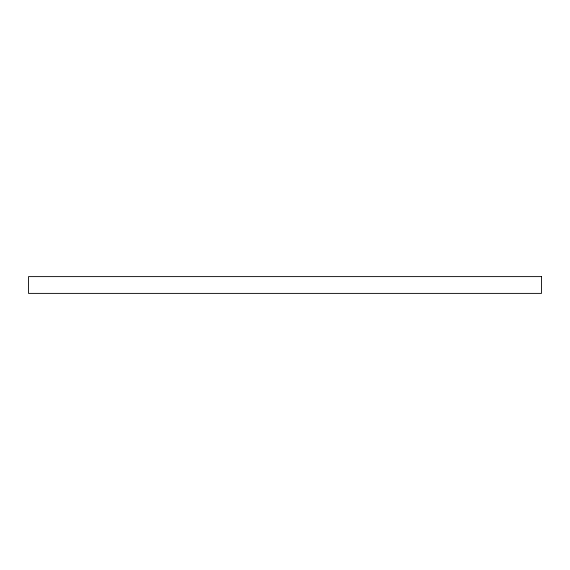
<?xml version="1.0" encoding="UTF-8"?>
<svg xmlns="http://www.w3.org/2000/svg" width="570" height="570" viewBox="0 0 570 570"><rect width="100%" height="100%" fill="white"/><g stroke="black" fill="none" stroke-linecap="round" stroke-linejoin="round"><path stroke-width="0.85" d="M541.5 276.614L28.5 276.614L28.5 293.386L541.5 293.386L541.5 276.614"/></g></svg>
